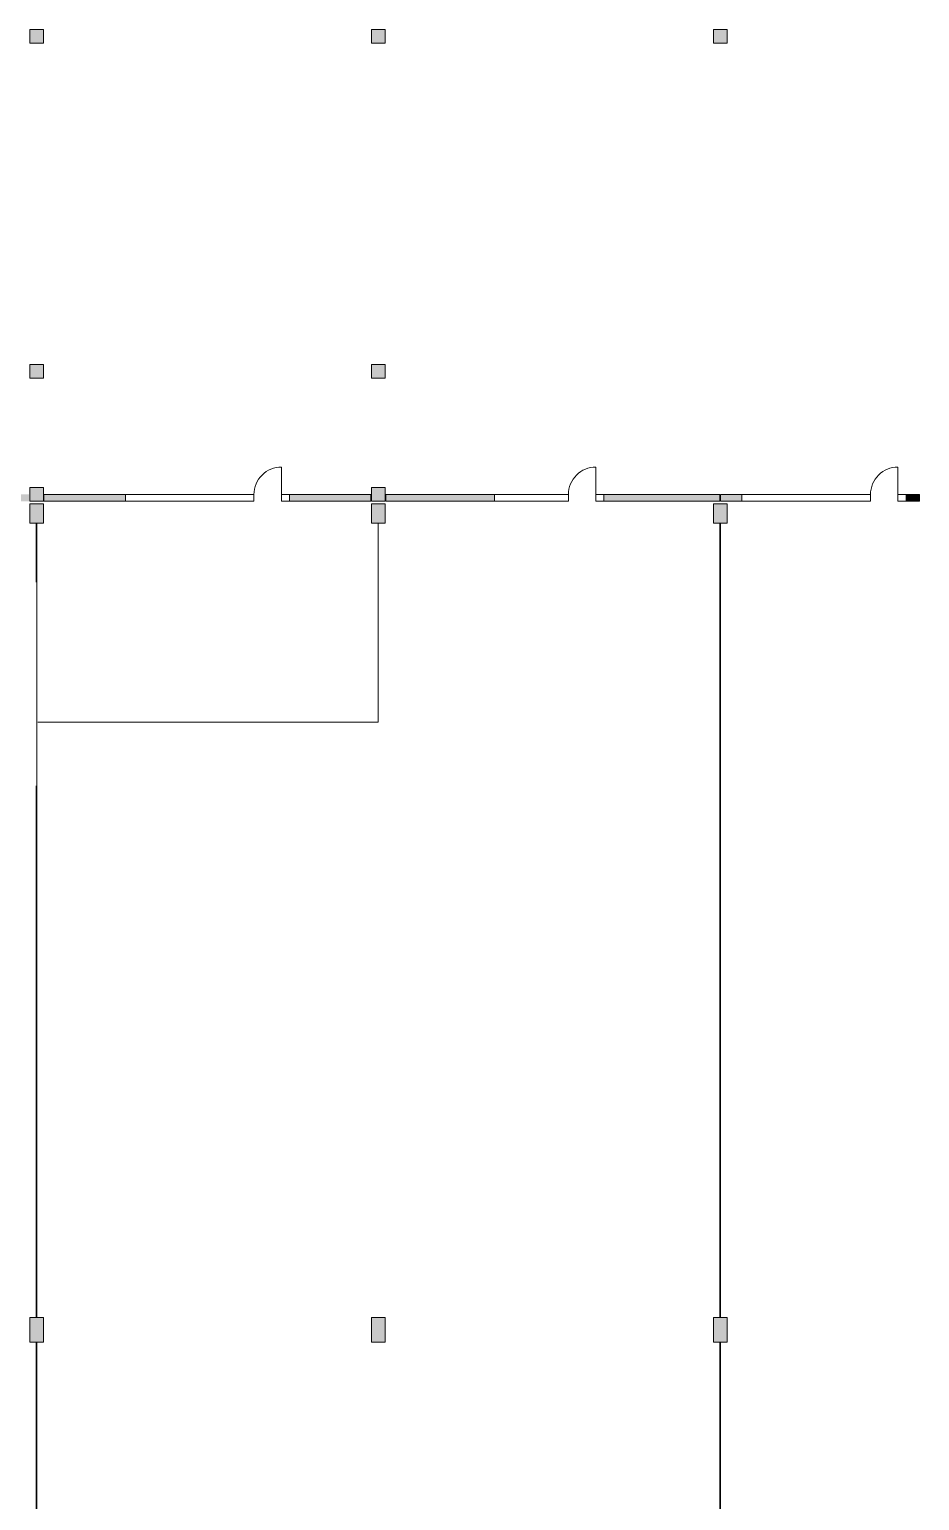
# Model space of a CAD drawing. Header units: inches. Extents: x -139469 to 69789, y -72919 to 35471.
# Drawn here: x -114209 to -81659, y -18319 to 35471 of the extents above; entities that cross this region are included whole.
import ezdxf

# ---------------------------------------------------------------- set-up
doc = ezdxf.new("R2010")
doc.units = ezdxf.units.IN
doc.header["$LTSCALE"] = 525
doc.header["$MEASUREMENT"] = 0
doc.linetypes.add('AUSGEZOGEN', pattern=[0])
doc.linetypes.add('Volllinie', pattern=[0])
doc.layers.add('Grundebene', color=7, linetype='Continuous')

msp = doc.modelspace()

# ---------------------------------------------------------------- hatches: boundary and pattern name
at = {"layer": 'Grundebene', "true_color": 0x000000, "transparency": 33554687}
h = msp.add_hatch(color=18, dxfattribs=at)
h.paths.add_polyline_path([(48801, 34971), (48301, 34971), (48301, 35471), (48801, 35471)], flags=0)
h.paths.add_polyline_path([(45801, 23221), (46301, 23221), (46301, 22721), (45801, 22721)], flags=0)
h.paths.add_polyline_path([(36301, 35471), (36301, 34971), (35801, 34971), (35801, 35471)], flags=0)
h.paths.add_polyline_path([(61301, 34971), (60801, 34971), (60801, 35471), (61301, 35471)], flags=0)
h.paths.add_polyline_path([(35801, 23221), (36301, 23221), (36301, 22721), (35801, 22721)], flags=0)
h.paths.add_polyline_path([(68571, 23171), (68171, 23171), (68171, 22771), (68571, 22771)], flags=0)
h.paths.add_polyline_path([(23801, 35471), (23801, 34971), (23301, 34971), (23301, 35471)], flags=0)
h.paths.add_polyline_path([(69121, 18071), (68721, 18071), (68721, 17671), (69121, 17671)], flags=0)
h.paths.add_polyline_path([(23301, 23221), (23801, 23221), (23801, 22721), (23301, 22721)], flags=0)
h.paths.add_polyline_path([(11301, 35471), (11301, 34971), (10801, 34971), (10801, 35471)], flags=0)
h.paths.add_polyline_path([(-1199, 35471), (-1199, 34971), (-1699, 34971), (-1699, 35471)], flags=0)
h.paths.add_polyline_path([(-13699, 35471), (-13699, 34971), (-14199, 34971), (-14199, 35471)], flags=0)
h.paths.add_polyline_path([(-26199, 35471), (-26199, 34971), (-26699, 34971), (-26699, 35471)], flags=0)
h.paths.add_polyline_path([(-38699, 35471), (-38699, 34971), (-39199, 34971), (-39199, 35471)], flags=0)
h.paths.add_polyline_path([(-51199, 35471), (-51199, 34971), (-51699, 34971), (-51699, 35471)], flags=0)
h.paths.add_polyline_path([(-63699, 35471), (-63699, 34971), (-64199, 34971), (-64199, 35471)], flags=0)
h.paths.add_polyline_path([(-76199, 35471), (-76199, 34971), (-76699, 34971), (-76699, 35471)], flags=0)
h.paths.add_polyline_path([(-88699, 35471), (-88699, 34971), (-89199, 34971), (-89199, 35471)], flags=0)
h.paths.add_polyline_path([(-101199, 35471), (-101199, 34971), (-101699, 34971), (-101699, 35471)], flags=0)
h.paths.add_polyline_path([(-101699, 23221), (-101199, 23221), (-101199, 22721), (-101699, 22721)], flags=0)
h.paths.add_polyline_path([(-113699, 35471), (-113699, 34971), (-114199, 34971), (-114199, 35471)], flags=0)
h.paths.add_polyline_path([(-114199, 23221), (-113699, 23221), (-113699, 22721), (-114199, 22721)], flags=0)
h.paths.add_polyline_path([(-124199, 23221), (-123699, 23221), (-123699, 22721), (-124199, 22721)], flags=0)
h.paths.add_polyline_path([(-126199, 35471), (-126199, 34971), (-126699, 34971), (-126699, 35471)], flags=0)
h.paths.add_polyline_path([(-138699, 35471), (-138699, 34971), (-139199, 34971), (-139199, 35471)], flags=0)
h = msp.add_hatch(color=18, dxfattribs=at)
h.paths.add_polyline_path([(-124199, 18721), (-123699, 18721), (-123699, 18221), (-124199, 18221)], flags=0)
h.paths.add_polyline_path([(-123679, 18471), (-123199, 18471), (-123199, 18221), (-123679, 18221)], flags=0)
h.paths.add_polyline_path([(-124219, 18471), (-124219, 18221), (-129649, 18221), (-129649, 18471)], flags=0)
h.paths.add_polyline_path([(-117199, 18471), (-114219, 18471), (-114219, 18221), (-117199, 18221)], flags=0)
h.paths.add_polyline_path([(-114199, 18721), (-113699, 18721), (-113699, 18221), (-114199, 18221)], flags=0)
h.paths.add_polyline_path([(-113679, 18221), (-113679, 18471), (-110699, 18471), (-110699, 18221)], flags=0)
h = msp.add_hatch(color=18, dxfattribs=at)
h.paths.add_polyline_path([(-97199, 18471), (-97199, 18221), (-101179, 18221), (-101179, 18471)], flags=0)
h.paths.add_polyline_path([(-88959, 18221), (-93199, 18221), (-93199, 18471), (-88959, 18471)], flags=0)
h.paths.add_polyline_path([(-101199, 18721), (-101199, 18221), (-101699, 18221), (-101699, 18721)], flags=0)
h.paths.add_polyline_path([(-101719, 18471), (-101719, 18221), (-104699, 18221), (-104699, 18471)], flags=0)
h.paths.add_polyline_path([(-88939, 18221), (-88939, 18471), (-88154, 18471), (-88154, 18221)], flags=0)
msp.add_hatch(color=18, dxfattribs=at).paths.add_polyline_path([(-82154, 18221), (-81664, 18221), (-81664, 18471), (-82154, 18471)], flags=0)
h = msp.add_hatch(color=18, dxfattribs=at)
h.paths.add_polyline_path([(-126199, 18121), (-126199, 17421), (-126699, 17421), (-126699, 18121)], flags=0)
h.paths.add_polyline_path([(-113699, 17421), (-114199, 17421), (-114199, 18121), (-113699, 18121)], flags=0)
h.paths.add_polyline_path([(-101199, 17421), (-101699, 17421), (-101699, 18121), (-101199, 18121)], flags=0)
h.paths.add_polyline_path([(-88699, 17421), (-89199, 17421), (-89199, 18121), (-88699, 18121)], flags=0)
h.paths.add_polyline_path([(-76199, 17421), (-76699, 17421), (-76699, 18121), (-76199, 18121)], flags=0)
h.paths.add_polyline_path([(-63699, 17421), (-64199, 17421), (-64199, 18121), (-63699, 18121)], flags=0)
h.paths.add_polyline_path([(-51199, 17421), (-51699, 17421), (-51699, 18121), (-51199, 18121)], flags=0)
h.paths.add_polyline_path([(-38699, 17421), (-39199, 17421), (-39199, 18121), (-38699, 18121)], flags=0)
h.paths.add_polyline_path([(-26199, 17421), (-26699, 17421), (-26699, 18121), (-26199, 18121)], flags=0)
h.paths.add_polyline_path([(-13699, 17421), (-14199, 17421), (-14199, 18121), (-13699, 18121)], flags=0)
h = msp.add_hatch(color=18, dxfattribs=at)
h.paths.add_polyline_path([(-1699, -11629), (-1199, -11629), (-1199, -12529), (-1699, -12529)], flags=0)
h.paths.add_polyline_path([(-14199, -11629), (-13699, -11629), (-13699, -12529), (-14199, -12529)], flags=0)
h.paths.add_polyline_path([(10801, -11629), (11301, -11629), (11301, -12529), (10801, -12529)], flags=0)
h.paths.add_polyline_path([(-26699, -11629), (-26199, -11629), (-26199, -12529), (-26699, -12529)], flags=0)
h.paths.add_polyline_path([(23301, -11629), (23801, -11629), (23801, -12529), (23301, -12529)], flags=0)
h.paths.add_polyline_path([(-39199, -11629), (-38699, -11629), (-38699, -12529), (-39199, -12529)], flags=0)
h.paths.add_polyline_path([(35801, -11629), (36301, -11629), (36301, -12529), (35801, -12529)], flags=0)
h.paths.add_polyline_path([(-51699, -11629), (-51199, -11629), (-51199, -12529), (-51699, -12529)], flags=0)
h.paths.add_polyline_path([(48301, -11629), (48801, -11629), (48801, -12529), (48301, -12529)], flags=0)
h.paths.add_polyline_path([(-64199, -11629), (-63699, -11629), (-63699, -12529), (-64199, -12529)], flags=0)
h.paths.add_polyline_path([(-76699, -11629), (-76199, -11629), (-76199, -12529), (-76699, -12529)], flags=0)
h.paths.add_polyline_path([(-89199, -11629), (-88699, -11629), (-88699, -12529), (-89199, -12529)], flags=0)
h.paths.add_polyline_path([(-101699, -11629), (-101199, -11629), (-101199, -12529), (-101699, -12529)], flags=0)
h.paths.add_polyline_path([(-114199, -11629), (-113699, -11629), (-113699, -12529), (-114199, -12529)], flags=0)
h.paths.add_polyline_path([(-126699, -11629), (-126199, -11629), (-126199, -12529), (-126699, -12529)], flags=0)

# ---------------------------------------------------------------- linework, layer by layer
at = {"layer": 'Grundebene', "color": 18, "linetype": 'AUSGEZOGEN', "lineweight": 13, "true_color": 0x000000}
for p, q in [((-114199, 35471), (-113699, 35471)), ((-114199, 34971), (-114199, 35471)), ((-113699, 34971), (-114199, 34971)), ((-113699, 35471), (-113699, 34971)), ((-101699, 35471), (-101199, 35471)), ((-101699, 34971), (-101699, 35471)), ((-101199, 34971), (-101699, 34971)), ((-101199, 35471), (-101199, 34971)), ((-89199, 35471), (-88699, 35471)), ((-89199, 34971), (-89199, 35471)), ((-88699, 34971), (-89199, 34971)), ((-88699, 35471), (-88699, 34971)), ((-114199, 23221), (-113699, 23221)), ((-114199, 22721), (-114199, 23221)), ((-113699, 23221), (-113699, 22721)), ((-101699, 23221), (-101199, 23221)), ((-101699, 22721), (-101699, 23221)), ((-101199, 23221), (-101199, 22721)), ((-113699, 22721), (-114199, 22721)), ((-101199, 22721), (-101699, 22721)), ((-104995, 18471), (-104995, 19471)), ((-93495, 18471), (-93495, 19471)), ((-82450, 18471), (-82450, 19471)), ((-114199, 18721), (-113699, 18721)), ((-114199, 18221), (-114199, 18721)), ((-113699, 18721), (-113699, 18221)), ((-113679, 18221), (-113679, 18471)), ((-113679, 18471), (-105999, 18471)), ((-110699, 18471), (-110699, 18221)), ((-110699, 18471), (-105999, 18471)), ((-104995, 18471), (-101719, 18471)), ((-104995, 18471), (-104699, 18471)), ((-104699, 18471), (-104699, 18221)), ((-101719, 18471), (-101719, 18221)), ((-101699, 18721), (-101199, 18721)), ((-101699, 18221), (-101699, 18721)), ((-101199, 18721), (-101199, 18221)), ((-101179, 18471), (-97199, 18471)), ((-101179, 18221), (-101179, 18471)), ((-97199, 18471), (-97199, 18221)), ((-97199, 18471), (-94499, 18471)), ((-93495, 18471), (-93199, 18471)), ((-93199, 18471), (-93199, 18221)), ((-93199, 18471), (-88959, 18471)), ((-88959, 18471), (-88959, 18221)), ((-88939, 18221), (-88939, 18471)), ((-88939, 18471), (-88154, 18471)), ((-88154, 18471), (-88154, 18221)), ((-88154, 18471), (-83454, 18471)), ((-82450, 18471), (-82154, 18471)), ((-82154, 18471), (-82154, 18221)), ((-82154, 18471), (-81664, 18471)), ((-81664, 18471), (-81664, 18221)), ((-113699, 18221), (-114199, 18221)), ((-114199, 18121), (-113699, 18121)), ((-114199, 17421), (-114199, 18121)), ((-113699, 18121), (-113699, 17421)), ((-105999, 18221), (-113679, 18221)), ((-110699, 18221), (-105999, 18221)), ((-101719, 18221), (-104995, 18221)), ((-104995, 18221), (-104699, 18221)), ((-101199, 18221), (-101699, 18221)), ((-101699, 18121), (-101199, 18121)), ((-101699, 17421), (-101699, 18121)), ((-101199, 18121), (-101199, 17421)), ((-97199, 18221), (-101179, 18221)), ((-97199, 18221), (-94499, 18221)), ((-93495, 18221), (-93199, 18221)), ((-88959, 18221), (-93199, 18221)), ((-89199, 18121), (-88699, 18121)), ((-89199, 17421), (-89199, 18121)), ((-88154, 18221), (-88939, 18221)), ((-88699, 18121), (-88699, 17421)), ((-88154, 18221), (-83454, 18221)), ((-82450, 18221), (-81664, 18221)), ((-113699, 17421), (-114199, 17421)), ((-113959, 15261), (-113959, 17421)), ((-113939, 15281), (-113939, 17421)), ((-113939, 17421), (-113939, -11629)), ((-101199, 17421), (-101699, 17421)), ((-88699, 17421), (-89199, 17421)), ((-88959, 17421), (-88959, 7831)), ((-88939, 17421), (-88939, -11629)), ((-113959, 7811), (-113959, -11629)), ((-88959, 7811), (-88959, -11629)), ((-114199, -11629), (-113699, -11629)), ((-114199, -12529), (-114199, -11629)), ((-113699, -11629), (-113699, -12529)), ((-101699, -11629), (-101199, -11629)), ((-101699, -12529), (-101699, -11629)), ((-101199, -11629), (-101199, -12529)), ((-89199, -11629), (-88699, -11629)), ((-89199, -12529), (-89199, -11629)), ((-88699, -11629), (-88699, -12529)), ((-113699, -12529), (-114199, -12529)), ((-113959, -12529), (-113959, -41509)), ((-113939, -12529), (-113939, -41509)), ((-101199, -12529), (-101699, -12529)), ((-88699, -12529), (-89199, -12529)), ((-88959, -12529), (-88959, -41509)), ((-88939, -12529), (-88939, -41509))]:
    msp.add_line(p, q, dxfattribs=at)
at = {"layer": 'Grundebene', "color": 18, "linetype": 'Volllinie', "lineweight": 9, "true_color": 0x000000}
for p, q in [((-105999, 18221), (-105999, 18471)), ((-104995, 18221), (-104995, 18471)), ((-94499, 18221), (-94499, 18471)), ((-93495, 18221), (-93495, 18471)), ((-83454, 18221), (-83454, 18471)), ((-82450, 18221), (-82450, 18471))]:
    msp.add_line(p, q, dxfattribs=at)
at = {"layer": 'Grundebene', "color": 18, "linetype": 'Continuous', "lineweight": 13, "true_color": 0x000000}
for p, q in [((-101458, 17419), (-101458, 10141)), ((-101458, 10141), (-113905, 10141))]:
    msp.add_line(p, q, dxfattribs=at)
at = {"layer": 'Grundebene', "color": 18, "linetype": 'AUSGEZOGEN', "lineweight": 13, "true_color": 0x000000}
for centre in [(-104999, 18471), (-93499, 18471), (-82454, 18471)]:
    msp.add_arc(centre, 1000, 89.7596, 180, dxfattribs=at)

doc.saveas('drawing.dxf')
